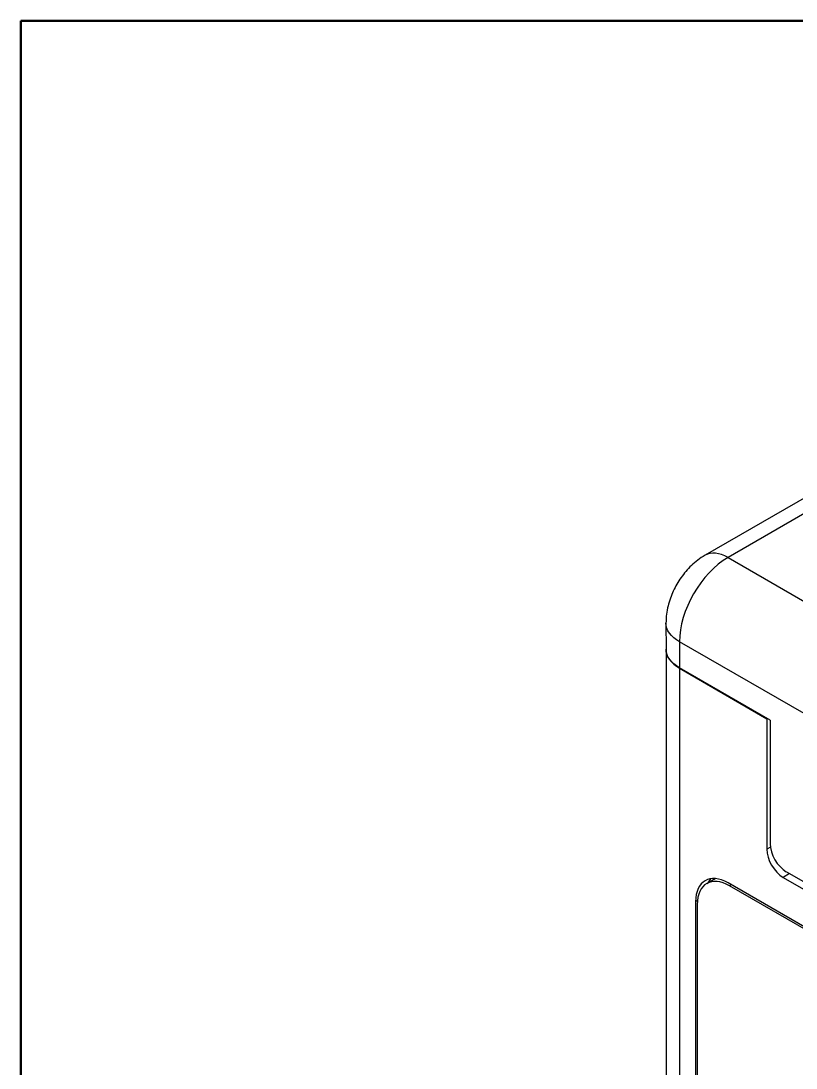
# Model space of a CAD drawing. Header units: millimetres. Extents: x -383313 to -161684, y -117025 to 99224.
# Drawn here: x -343288.39 to -343254.56, y -9810.22 to -9764.51 of the extents above; entities that cross this region are included whole.
import ezdxf

# ---------------------------------------------------------------- set-up
doc = ezdxf.new("R2010")
doc.units = ezdxf.units.MM
doc.header["$MEASUREMENT"] = 0
doc.layers.add('PV-2BB', color=7, linetype='Continuous')

# ---------------------------------------------------------------- blocks, each defined once
blk = doc.blocks.new('*U231')
at = {"layer": 'PV-2BB'}
for p, q in [((1321.242, 74.937, 1396.179), (1321.009, 74.703, 1395.712)), ((1331.443, 70.44, 1401.883), (1322.449, 74.937, 1397.386)), ((1321.006, 74.7, 1395.706), (1313.102, 66.796, 1379.898)), ((1321.283, 74.563, 1395.846), (1321.049, 74.33, 1395.379)), ((1324.149, 68.83, 1392.979), (1321.283, 74.563, 1395.846)), ((1330.876, 70.516, 1401.392), (1322.783, 74.563, 1397.346)), ((1322.783, 74.563, 1397.346), (1325.649, 68.83, 1394.479)), ((1321.046, 74.326, 1395.372), (1313.116, 66.396, 1379.512)), ((1321.046, 74.326, 1395.372), (1321.946, 72.527, 1394.473)), ((1321.983, 72.463, 1394.446), (1321.049, 74.33, 1395.379)), ((1321.946, 72.527, 1394.473), (1320.782, 71.364, 1392.146)), ((1321.983, 72.463, 1394.446), (1320.883, 71.363, 1392.246)), ((1321.946, 72.527, 1394.473), (1321.952, 72.524, 1394.476)), ((1319.216, 71.996, 1391.212), (1314.883, 67.663, 1382.546)), ((1319.216, 71.946, 1391.162), (1314.916, 67.646, 1382.562)), ((1319.253, 71.978, 1391.231), (1319.216, 71.996, 1391.212)), ((1319.549, 71.987, 1391.536), (1319.724, 71.9, 1391.623)), ((1321.749, 67.93, 1389.679), (1319.883, 71.663, 1391.546)), ((1321.716, 67.946, 1389.662), (1319.883, 71.613, 1391.496)), ((1319.916, 71.596, 1391.512), (1319.883, 71.613, 1391.496)), ((1320.855, 71.327, 1392.183), (1320.782, 71.364, 1392.146)), ((1320.782, 70.864, 1391.646), (1321.516, 69.397, 1390.913)), ((1320.916, 70.797, 1391.713), (1320.782, 70.864, 1391.646)), ((1320.883, 70.863, 1391.746), (1321.549, 69.53, 1391.079))]:
    blk.add_line(p, q, dxfattribs=at)
at = {"layer": 'PV-2BB', "extrusion": (0.57735, 0.57735, -0.57735)}
for centre in [(1321.949, 74.23, 1396.179), (1321.716, 73.996, 1395.712)]:
    blk.add_ellipse(centre, major_axis=(-0.707, 0.707), ratio=0.57735, start_param=-0.785398, end_param=0, dxfattribs=at)
at = {"layer": 'PV-2BB', "extrusion": (-0.57735, -0.57735, 0.57735)}
for centre, major_axis, start_param, end_param in [((1322.283, 74.063, 1396.346), (-1.061, 0, -1.061), -2.356194, -0.785398), ((1322.449, 74.23, 1396.679), (0, 0.707, 0.707), -0.785398, 0), ((1321.713, 73.993, 1395.706), (-0.707, 0.707), -0.007071, 0.785398), ((1319.549, 71.33, 1390.879), (0, 0.707, 0.707), -0.785398, 0.785398), ((1319.549, 71.28, 1390.829), (0, 0.707, 0.707), -0.785398, 0.785398), ((1319.749, 71.23, 1390.979), (0, 0.707, 0.707), 0.213756, 0.378312), ((1320.949, 71.03, 1391.979), (0, -0.354, -0.354), -2.356194, -0.785398), ((1321.049, 71.03, 1392.079), (0, -0.354, -0.354), -2.356194, -0.785398)]:
    blk.add_ellipse(centre, major_axis=major_axis, ratio=0.57735, start_param=start_param, end_param=end_param, dxfattribs=at)
at = {"layer": 'PV-2BB'}
blk.add_open_spline([(1322.449, 74.937, 1397.386), (1322.34, 74.991, 1397.332), (1322.24, 75.029, 1397.269), (1322.052, 75.084, 1397.136), (1321.964, 75.1, 1397.064), (1321.795, 75.117, 1396.913), (1321.716, 75.117, 1396.833), (1321.564, 75.1, 1396.665), (1321.493, 75.084, 1396.576), (1321.359, 75.029, 1396.388), (1321.297, 74.991, 1396.288), (1321.242, 74.937, 1396.179)], degree=3, knots=[4.712389, 4.712389, 4.712389, 4.712389, 5.026548, 5.026548, 5.340708, 5.340708, 5.654867, 5.654867, 5.969026, 5.969026, 6.283185, 6.283185, 6.283185, 6.283185], dxfattribs=at)

msp = doc.modelspace()

# ---------------------------------------------------------------- linework, layer by layer
at = {"lineweight": 50, "ltscale": 100}
msp.add_lwpolyline([(-343288.38686, -9764.50717), (-343187.78363, -9764.50717), (-343187.78363, -9849.96036), (-343288.38686, -9849.96036)], close=True, dxfattribs=at)

# ---------------------------------------------------------------- block references
at = {"layer": 'PV-2BB', "extrusion": (0, 0.816497, 0.57735), "xscale": 2, "yscale": 2, "zscale": 2, "rotation": 225}
msp.add_blockref('*U231', (345022.7745, 7627.21095, -10786.50517), dxfattribs=at)

doc.saveas('drawing.dxf')
